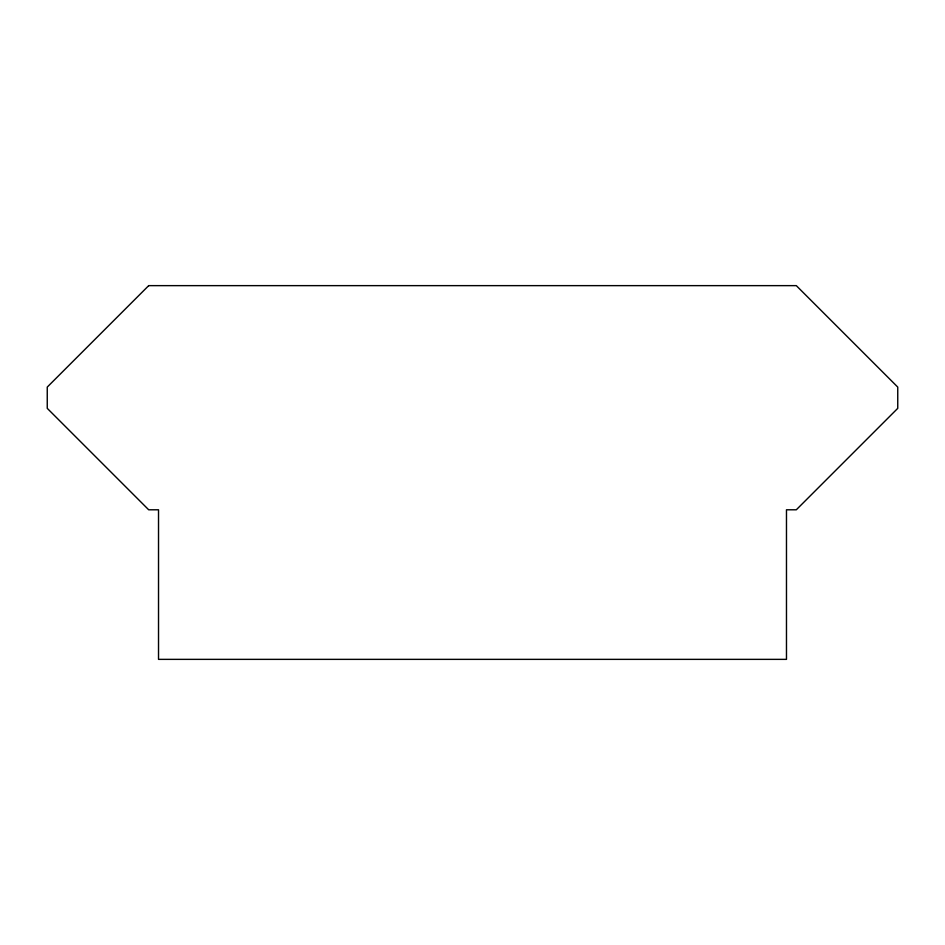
<?xml version="1.0" encoding="UTF-8"?>
<svg xmlns="http://www.w3.org/2000/svg" width="945" height="945" viewBox="0 0 945 945"><rect width="100%" height="100%" fill="white"/><g stroke="black" fill="none" stroke-linecap="round" stroke-linejoin="round"><path stroke-width="1.42" d="M148.696 285.638L47.25 387.084L47.25 408.346L148.696 509.792L158.524 509.792L158.524 659.362L786.476 659.362L786.476 509.792L796.304 509.792L897.75 408.346L897.75 387.084L796.304 285.638L148.696 285.638"/></g></svg>
